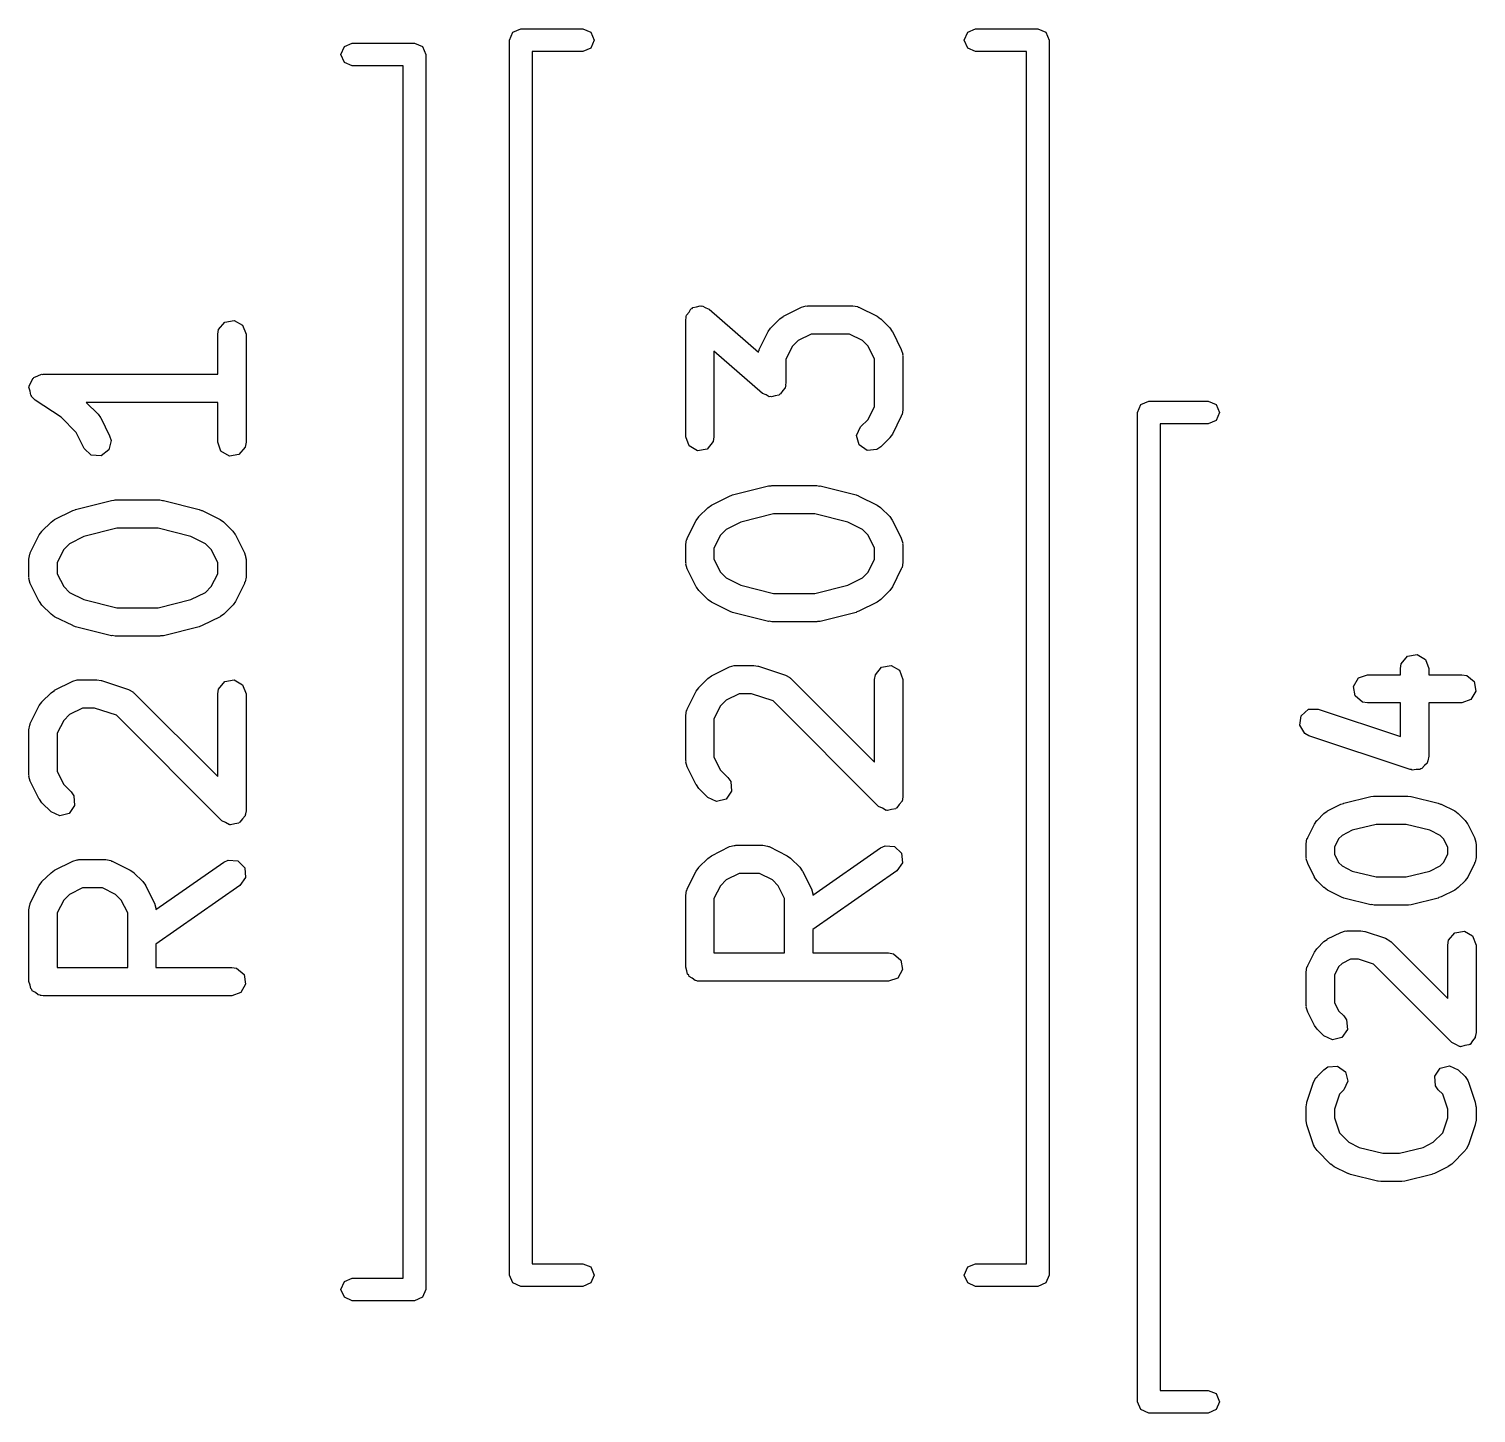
# Model space of a CAD drawing. Extents: x 102 to 173.9, y -124.5 to -76.3.
# Drawn here: x 110.58 to 118.25, y -104 to -96.67 of the extents above; entities that cross this region are included whole.
import ezdxf

# ---------------------------------------------------------------- set-up
doc = ezdxf.new("R2010")
doc.units = 0
doc.layers.add('BLACK', color=7, linetype='CONTINUOUS')

msp = doc.modelspace()

# ---------------------------------------------------------------- linework, layer by layer
at = {"layer": 'BLACK', "linetype": 'CONTINUOUS'}
for p, q in [((113.124, -96.7298), (113.142, -96.6874)), ((113.124, -103.27), (113.124, -96.7298)), ((113.142, -96.6874), (113.184, -96.6698)), ((113.184, -96.6698), (113.514, -96.6698)), ((113.514, -96.6698), (113.556, -96.6874)), ((113.556, -96.6874), (113.574, -96.7298)), ((113.574, -96.7298), (113.556, -96.7722)), ((115.534, -96.7298), (115.552, -96.6874)), ((115.552, -96.7722), (115.534, -96.7298)), ((115.552, -96.6874), (115.594, -96.6698)), ((115.594, -96.6698), (115.924, -96.6698)), ((115.924, -96.6698), (115.966, -96.6874)), ((115.966, -96.6874), (115.984, -96.7298)), ((115.984, -96.7298), (115.984, -103.27)), ((112.232, -96.806), (112.25, -96.7636)), ((112.25, -96.8484), (112.232, -96.806)), ((112.25, -96.7636), (112.292, -96.746)), ((112.292, -96.746), (112.622, -96.746)), ((112.622, -96.746), (112.664, -96.7636)), ((112.664, -96.7636), (112.682, -96.806)), ((112.682, -96.806), (112.682, -103.346)), ((113.514, -96.7898), (113.244, -96.7898)), ((113.244, -96.7898), (113.244, -103.21)), ((113.556, -96.7722), (113.514, -96.7898)), ((115.594, -96.7898), (115.552, -96.7722)), ((115.864, -96.7898), (115.594, -96.7898)), ((115.864, -103.21), (115.864, -96.7898)), ((112.292, -96.866), (112.25, -96.8484)), ((112.562, -96.866), (112.292, -96.866)), ((112.562, -103.286), (112.562, -96.866)), ((114.058, -98.2109), (114.06, -98.1998)), ((114.06, -98.1964), (114.061, -98.1937)), ((114.06, -98.1998), (114.06, -98.1964)), ((114.061, -98.1937), (114.063, -98.1853)), ((114.063, -98.1853), (114.076, -98.1698)), ((114.076, -98.1698), (114.086, -98.1525)), ((114.086, -98.1525), (114.092, -98.1505)), ((114.092, -98.1505), (114.096, -98.146)), ((114.096, -98.146), (114.116, -98.1424)), ((114.116, -98.1424), (114.135, -98.1359)), ((114.135, -98.1359), (114.141, -98.1381)), ((114.141, -98.1381), (114.146, -98.137)), ((114.146, -98.137), (114.164, -98.1472)), ((114.164, -98.1472), (114.183, -98.1545)), ((114.183, -98.1545), (114.443, -98.382)), ((114.557, -98.2055), (114.575, -98.1926)), ((114.575, -98.1926), (114.576, -98.1914)), ((114.576, -98.1914), (114.671, -98.1438)), ((114.671, -98.1438), (114.696, -98.1364)), ((114.696, -98.1364), (114.701, -98.1374)), ((114.701, -98.1374), (114.705, -98.1359)), ((114.705, -98.1359), (114.943, -98.1359)), ((114.943, -98.1359), (114.969, -98.1404)), ((114.969, -98.1404), (114.972, -98.1433)), ((114.972, -98.1433), (114.976, -98.1438)), ((114.976, -98.1438), (115.072, -98.1914)), ((115.072, -98.1914), (115.09, -98.2048)), ((111.579, -98.2871), (111.583, -98.2615)), ((111.583, -98.2615), (111.616, -98.2222)), ((111.616, -98.2222), (111.667, -98.2132)), ((111.667, -98.2132), (111.711, -98.2389)), ((111.711, -98.2389), (111.729, -98.2871)), ((114.058, -98.83), (114.058, -98.2109)), ((114.447, -98.3678), (114.495, -98.2726)), ((114.495, -98.2726), (114.508, -98.2546)), ((114.508, -98.2546), (114.509, -98.2531)), ((114.509, -98.2531), (114.557, -98.2055)), ((115.09, -98.2048), (115.091, -98.2055)), ((115.091, -98.2055), (115.139, -98.2531)), ((115.139, -98.2531), (115.152, -98.2715)), ((115.152, -98.2715), (115.153, -98.2726)), ((115.153, -98.2726), (115.2, -98.3678)), ((111.579, -98.4978), (111.579, -98.2871)), ((111.729, -98.2871), (111.729, -98.8585)), ((114.624, -98.3506), (114.589, -98.4191)), ((114.654, -98.3202), (114.624, -98.3506)), ((114.723, -98.2859), (114.654, -98.3202)), ((114.925, -98.2859), (114.723, -98.2859)), ((114.994, -98.3202), (114.925, -98.2859)), ((115.024, -98.3506), (114.994, -98.3202)), ((115.058, -98.4191), (115.024, -98.3506)), ((114.465, -98.6007), (114.208, -98.3762)), ((114.208, -98.3762), (114.208, -98.83)), ((114.443, -98.382), (114.444, -98.3757)), ((114.444, -98.3757), (114.447, -98.3723)), ((114.447, -98.3723), (114.447, -98.3678)), ((114.589, -98.4191), (114.589, -98.5442)), ((115.058, -98.6694), (115.058, -98.4191)), ((115.2, -98.3678), (115.208, -98.3928)), ((115.208, -98.3928), (115.207, -98.3972)), ((115.207, -98.3972), (115.208, -98.4014)), ((115.208, -98.4014), (115.208, -98.6871)), ((110.605, -98.5154), (110.626, -98.5079)), ((110.626, -98.5079), (110.645, -98.4983)), ((110.645, -98.4983), (110.65, -98.4993)), ((110.65, -98.4993), (110.654, -98.4978)), ((110.654, -98.4978), (111.579, -98.4978)), ((110.579, -98.568), (110.58, -98.564)), ((110.585, -98.5889), (110.579, -98.568)), ((110.58, -98.5598), (110.591, -98.5409)), ((110.58, -98.564), (110.58, -98.5598)), ((110.591, -98.5409), (110.599, -98.521)), ((110.599, -98.521), (110.603, -98.5191)), ((110.603, -98.5191), (110.605, -98.5154)), ((114.585, -98.5699), (114.572, -98.5854)), ((114.586, -98.5614), (114.585, -98.5699)), ((114.588, -98.5588), (114.586, -98.5614)), ((114.589, -98.5442), (114.587, -98.5553)), ((114.587, -98.5553), (114.588, -98.5588)), ((110.589, -98.6103), (110.585, -98.5889)), ((110.592, -98.6131), (110.589, -98.6103)), ((110.593, -98.6172), (110.592, -98.6131)), ((110.612, -98.6352), (110.593, -98.6172)), ((110.749, -98.7263), (110.612, -98.6352)), ((111.579, -98.6478), (110.882, -98.6478)), ((110.882, -98.6478), (110.945, -98.7103)), ((111.579, -98.8585), (111.579, -98.6478)), ((114.484, -98.608), (114.465, -98.6007)), ((114.501, -98.6181), (114.484, -98.608)), ((114.507, -98.6171), (114.501, -98.6181)), ((114.513, -98.6192), (114.507, -98.6171)), ((114.532, -98.6127), (114.513, -98.6192)), ((114.552, -98.6092), (114.532, -98.6127)), ((114.556, -98.6046), (114.552, -98.6092)), ((114.561, -98.6027), (114.556, -98.6046)), ((114.572, -98.5854), (114.561, -98.6027)), ((116.451, -98.7006), (116.469, -98.6582)), ((116.469, -98.6582), (116.511, -98.6406)), ((116.511, -98.6406), (116.826, -98.6406)), ((116.826, -98.6406), (116.869, -98.6582)), ((116.869, -98.6582), (116.886, -98.7006)), ((110.83, -98.8077), (110.749, -98.7263)), ((110.945, -98.7103), (110.958, -98.7286)), ((110.958, -98.7286), (110.959, -98.7298)), ((110.959, -98.7298), (111.006, -98.825)), ((114.985, -98.7769), (115.024, -98.7379)), ((115.024, -98.7379), (115.058, -98.6694)), ((115.2, -98.7206), (115.153, -98.8159)), ((115.201, -98.7162), (115.2, -98.7206)), ((115.204, -98.7127), (115.201, -98.7162)), ((115.208, -98.6871), (115.204, -98.7127)), ((116.451, -103.941), (116.451, -98.7006)), ((116.886, -98.7006), (116.869, -98.743)), ((110.872, -98.8921), (110.83, -98.8077)), ((114.963, -98.8234), (114.985, -98.7769)), ((116.826, -98.7606), (116.571, -98.7606)), ((116.571, -98.7606), (116.571, -103.881)), ((116.869, -98.743), (116.826, -98.7606)), ((111.014, -98.85), (111.002, -98.8999)), ((111.006, -98.825), (111.014, -98.85)), ((111.596, -98.9067), (111.579, -98.8585)), ((111.724, -98.8842), (111.691, -98.9235)), ((111.729, -98.8585), (111.724, -98.8842)), ((114.076, -98.8782), (114.058, -98.83)), ((114.12, -98.9038), (114.076, -98.8782)), ((114.204, -98.8556), (114.171, -98.8949)), ((114.208, -98.83), (114.204, -98.8556)), ((114.977, -98.873), (114.963, -98.8234)), ((115.019, -98.9024), (114.977, -98.873)), ((115.091, -98.883), (115.07, -98.8979)), ((115.139, -98.8354), (115.091, -98.883)), ((115.153, -98.8159), (115.139, -98.8339)), ((115.139, -98.8339), (115.139, -98.8354)), ((110.909, -98.9273), (110.872, -98.8921)), ((110.961, -98.9304), (110.909, -98.9273)), ((111.002, -98.8999), (110.961, -98.9304)), ((111.641, -98.9324), (111.596, -98.9067)), ((111.691, -98.9235), (111.641, -98.9324)), ((114.171, -98.8949), (114.12, -98.9038)), ((115.07, -98.8979), (115.019, -98.9024)), ((114.306, -99.1381), (114.496, -99.0905)), ((114.496, -99.0905), (114.511, -99.0895)), ((114.511, -99.0895), (114.514, -99.0883)), ((114.514, -99.0883), (114.752, -99.0883)), ((114.752, -99.0883), (114.767, -99.0909)), ((114.767, -99.0909), (114.771, -99.0905)), ((114.771, -99.0905), (114.961, -99.1381)), ((110.826, -99.2143), (111.016, -99.1667)), ((111.016, -99.1667), (111.031, -99.1657)), ((111.031, -99.1657), (111.035, -99.1645)), ((111.035, -99.1645), (111.273, -99.1645)), ((111.273, -99.1645), (111.287, -99.1671)), ((111.287, -99.1671), (111.291, -99.1667)), ((111.291, -99.1667), (111.481, -99.2143)), ((114.176, -99.2055), (114.194, -99.1926)), ((114.194, -99.1926), (114.195, -99.1914)), ((114.195, -99.1914), (114.29, -99.1438)), ((114.29, -99.1438), (114.303, -99.1401)), ((114.303, -99.1401), (114.306, -99.1381)), ((114.961, -99.1381), (114.973, -99.1434)), ((114.973, -99.1434), (114.976, -99.1438)), ((114.976, -99.1438), (115.072, -99.1914)), ((115.072, -99.1914), (115.09, -99.2048)), ((110.696, -99.2817), (110.714, -99.2688)), ((110.714, -99.2688), (110.715, -99.2676)), ((110.715, -99.2676), (110.811, -99.22)), ((110.811, -99.22), (110.823, -99.2163)), ((110.823, -99.2163), (110.826, -99.2143)), ((111.481, -99.2143), (111.493, -99.2196)), ((111.493, -99.2196), (111.497, -99.22)), ((111.497, -99.22), (111.592, -99.2676)), ((111.592, -99.2676), (111.61, -99.281)), ((114.066, -99.3678), (114.114, -99.2726)), ((114.114, -99.2726), (114.127, -99.2546)), ((114.127, -99.2546), (114.128, -99.2531)), ((114.128, -99.2531), (114.176, -99.2055)), ((114.524, -99.2383), (114.35, -99.2817)), ((114.743, -99.2383), (114.524, -99.2383)), ((114.917, -99.2817), (114.743, -99.2383)), ((115.09, -99.2048), (115.091, -99.2055)), ((115.091, -99.2055), (115.139, -99.2531)), ((115.139, -99.2531), (115.152, -99.2715)), ((115.152, -99.2715), (115.153, -99.2726)), ((115.153, -99.2726), (115.2, -99.3678)), ((110.586, -99.444), (110.634, -99.3488)), ((110.634, -99.3488), (110.647, -99.3308)), ((110.647, -99.3308), (110.648, -99.3293)), ((110.648, -99.3293), (110.696, -99.2817)), ((111.044, -99.3145), (110.87, -99.3579)), ((111.263, -99.3145), (111.044, -99.3145)), ((111.437, -99.3579), (111.263, -99.3145)), ((111.61, -99.281), (111.611, -99.2817)), ((111.611, -99.2817), (111.659, -99.3293)), ((111.659, -99.3293), (111.672, -99.3477)), ((111.672, -99.3477), (111.673, -99.3488)), ((111.673, -99.3488), (111.721, -99.444)), ((114.243, -99.3506), (114.208, -99.4191)), ((114.273, -99.3202), (114.243, -99.3506)), ((114.35, -99.2817), (114.273, -99.3202)), ((114.994, -99.3202), (114.917, -99.2817)), ((115.024, -99.3506), (114.994, -99.3202)), ((115.058, -99.4191), (115.024, -99.3506)), ((110.763, -99.4268), (110.729, -99.4953)), ((110.793, -99.3964), (110.763, -99.4268)), ((110.87, -99.3579), (110.793, -99.3964)), ((111.514, -99.3964), (111.437, -99.3579)), ((111.544, -99.4268), (111.514, -99.3964)), ((111.579, -99.4953), (111.544, -99.4268)), ((114.058, -99.4014), (114.063, -99.3757)), ((114.058, -99.4966), (114.058, -99.4014)), ((114.063, -99.3757), (114.066, -99.3723)), ((114.066, -99.3723), (114.066, -99.3678)), ((114.208, -99.4191), (114.208, -99.4789)), ((115.058, -99.4789), (115.058, -99.4191)), ((115.2, -99.3678), (115.208, -99.3928)), ((115.208, -99.3928), (115.207, -99.3972)), ((115.207, -99.3972), (115.208, -99.4014)), ((115.208, -99.4014), (115.208, -99.4966)), ((110.579, -99.4776), (110.583, -99.4519)), ((110.579, -99.5728), (110.579, -99.4776)), ((110.583, -99.4519), (110.586, -99.4485)), ((110.586, -99.4485), (110.586, -99.444)), ((110.729, -99.4953), (110.729, -99.5551)), ((111.579, -99.5551), (111.579, -99.4953)), ((111.721, -99.444), (111.728, -99.469)), ((111.728, -99.469), (111.727, -99.4734)), ((111.727, -99.4734), (111.729, -99.4776)), ((111.729, -99.4776), (111.729, -99.5728)), ((114.06, -99.5008), (114.058, -99.4966)), ((114.059, -99.5052), (114.06, -99.5008)), ((114.208, -99.4789), (114.243, -99.5474)), ((115.024, -99.5474), (115.058, -99.4789)), ((115.208, -99.4966), (115.204, -99.5223)), ((110.58, -99.577), (110.579, -99.5728)), ((110.579, -99.5814), (110.58, -99.577)), ((110.729, -99.5551), (110.763, -99.6236)), ((111.544, -99.6236), (111.579, -99.5551)), ((111.729, -99.5728), (111.724, -99.5985)), ((114.066, -99.5302), (114.059, -99.5052)), ((114.114, -99.6254), (114.066, -99.5302)), ((114.243, -99.5474), (114.273, -99.5778)), ((114.273, -99.5778), (114.35, -99.6163)), ((114.917, -99.6163), (114.994, -99.5778)), ((114.994, -99.5778), (115.024, -99.5474)), ((115.2, -99.5302), (115.153, -99.6254)), ((115.201, -99.5257), (115.2, -99.5302)), ((115.204, -99.5223), (115.201, -99.5257)), ((110.586, -99.6064), (110.579, -99.5814)), ((110.634, -99.7016), (110.586, -99.6064)), ((110.763, -99.6236), (110.793, -99.654)), ((110.793, -99.654), (110.87, -99.6925)), ((111.437, -99.6925), (111.514, -99.654)), ((111.514, -99.654), (111.544, -99.6236)), ((111.721, -99.6064), (111.673, -99.7016)), ((111.724, -99.5985), (111.721, -99.6019)), ((111.721, -99.6019), (111.721, -99.6064)), ((114.115, -99.6265), (114.114, -99.6254)), ((114.128, -99.6449), (114.115, -99.6265)), ((114.176, -99.6925), (114.128, -99.6449)), ((114.35, -99.6163), (114.524, -99.6597)), ((114.743, -99.6597), (114.917, -99.6163)), ((115.139, -99.6449), (115.091, -99.6925)), ((115.153, -99.6254), (115.139, -99.6434)), ((115.139, -99.6434), (115.139, -99.6449)), ((110.635, -99.7027), (110.634, -99.7016)), ((110.648, -99.7211), (110.635, -99.7027)), ((110.696, -99.7687), (110.648, -99.7211)), ((110.87, -99.6925), (111.044, -99.7359)), ((111.263, -99.7359), (111.437, -99.6925)), ((111.659, -99.7211), (111.611, -99.7687)), ((111.66, -99.7196), (111.659, -99.7211)), ((111.673, -99.7016), (111.66, -99.7196)), ((114.177, -99.6932), (114.176, -99.6925)), ((114.195, -99.7066), (114.177, -99.6932)), ((114.29, -99.7542), (114.195, -99.7066)), ((114.524, -99.6597), (114.743, -99.6597)), ((115.072, -99.7066), (114.976, -99.7542)), ((115.073, -99.7054), (115.072, -99.7066)), ((115.091, -99.6925), (115.073, -99.7054)), ((110.697, -99.7694), (110.696, -99.7687)), ((110.715, -99.7828), (110.697, -99.7694)), ((110.811, -99.8304), (110.715, -99.7828)), ((111.044, -99.7359), (111.263, -99.7359)), ((111.592, -99.7828), (111.497, -99.8304)), ((111.593, -99.7816), (111.592, -99.7828)), ((111.611, -99.7687), (111.593, -99.7816)), ((114.294, -99.7546), (114.29, -99.7542)), ((114.306, -99.7599), (114.294, -99.7546)), ((114.496, -99.8075), (114.306, -99.7599)), ((114.5, -99.8071), (114.496, -99.8075)), ((114.514, -99.8097), (114.5, -99.8071)), ((114.752, -99.8097), (114.514, -99.8097)), ((114.756, -99.8085), (114.752, -99.8097)), ((114.771, -99.8075), (114.756, -99.8085)), ((114.961, -99.7599), (114.771, -99.8075)), ((114.964, -99.7579), (114.961, -99.7599)), ((114.976, -99.7542), (114.964, -99.7579)), ((110.814, -99.8308), (110.811, -99.8304)), ((110.826, -99.8361), (110.814, -99.8308)), ((111.016, -99.8837), (110.826, -99.8361)), ((111.02, -99.8833), (111.016, -99.8837)), ((111.035, -99.8859), (111.02, -99.8833)), ((111.273, -99.8859), (111.035, -99.8859)), ((111.276, -99.8847), (111.273, -99.8859)), ((111.291, -99.8837), (111.276, -99.8847)), ((111.481, -99.8361), (111.291, -99.8837)), ((111.484, -99.8341), (111.481, -99.8361)), ((111.497, -99.8304), (111.484, -99.8341)), ((114.29, -100.049), (114.315, -100.041)), ((114.315, -100.041), (114.32, -100.042)), ((114.32, -100.042), (114.324, -100.041)), ((114.324, -100.041), (114.419, -100.041)), ((114.419, -100.041), (114.441, -100.045)), ((117.845, -100.058), (117.849, -100.032)), ((117.849, -100.032), (117.882, -99.9926)), ((117.882, -99.9926), (117.933, -99.9837)), ((117.933, -99.9837), (117.977, -100.009)), ((117.977, -100.009), (117.995, -100.058)), ((110.811, -100.125), (110.835, -100.117)), ((110.835, -100.117), (110.84, -100.118)), ((110.84, -100.118), (110.844, -100.117)), ((110.844, -100.117), (110.939, -100.117)), ((110.939, -100.117), (110.961, -100.121)), ((114.128, -100.158), (114.176, -100.11)), ((114.176, -100.11), (114.194, -100.097)), ((114.194, -100.097), (114.195, -100.096)), ((114.195, -100.096), (114.29, -100.049)), ((114.441, -100.045), (114.443, -100.045)), ((114.443, -100.045), (114.586, -100.092)), ((114.586, -100.092), (114.609, -100.105)), ((114.609, -100.105), (114.611, -100.108)), ((114.611, -100.108), (114.615, -100.11)), ((114.615, -100.11), (115.058, -100.554)), ((115.058, -100.116), (115.063, -100.09)), ((115.058, -100.554), (115.058, -100.116)), ((115.063, -100.09), (115.096, -100.051)), ((115.096, -100.051), (115.146, -100.042)), ((115.146, -100.042), (115.191, -100.067)), ((115.191, -100.067), (115.208, -100.116)), ((115.208, -100.116), (115.208, -100.735)), ((117.596, -100.152), (117.622, -100.107)), ((117.622, -100.107), (117.67, -100.09)), ((117.67, -100.09), (117.845, -100.09)), ((117.845, -100.09), (117.845, -100.058)), ((117.995, -100.058), (117.995, -100.09)), ((117.995, -100.09), (118.17, -100.09)), ((118.17, -100.09), (118.196, -100.094)), ((118.196, -100.094), (118.235, -100.127)), ((110.648, -100.234), (110.696, -100.186)), ((110.696, -100.186), (110.714, -100.174)), ((110.714, -100.174), (110.715, -100.172)), ((110.715, -100.172), (110.811, -100.125)), ((110.961, -100.121), (110.963, -100.121)), ((110.963, -100.121), (111.106, -100.168)), ((111.106, -100.168), (111.129, -100.181)), ((111.129, -100.181), (111.131, -100.185)), ((111.131, -100.185), (111.135, -100.186)), ((111.135, -100.186), (111.579, -100.63)), ((111.579, -100.192), (111.583, -100.166)), ((111.579, -100.63), (111.579, -100.192)), ((111.583, -100.166), (111.616, -100.127)), ((111.616, -100.127), (111.667, -100.118)), ((111.667, -100.118), (111.711, -100.144)), ((111.711, -100.144), (111.729, -100.192)), ((111.729, -100.192), (111.729, -100.811)), ((114.066, -100.273), (114.114, -100.177)), ((114.114, -100.177), (114.127, -100.159)), ((114.127, -100.159), (114.128, -100.158)), ((114.342, -100.191), (114.273, -100.225)), ((114.407, -100.191), (114.342, -100.191)), ((114.521, -100.229), (114.407, -100.191)), ((117.605, -100.202), (117.596, -100.152)), ((118.244, -100.178), (118.218, -100.222)), ((118.235, -100.127), (118.244, -100.178)), ((110.586, -100.349), (110.634, -100.254)), ((110.634, -100.254), (110.647, -100.236)), ((110.647, -100.236), (110.648, -100.234)), ((110.862, -100.267), (110.793, -100.301)), ((110.927, -100.267), (110.862, -100.267)), ((111.042, -100.305), (110.927, -100.267)), ((114.243, -100.255), (114.208, -100.324)), ((114.273, -100.225), (114.243, -100.255)), ((115.08, -100.788), (114.521, -100.229)), ((117.644, -100.235), (117.605, -100.202)), ((117.67, -100.24), (117.644, -100.235)), ((117.845, -100.24), (117.67, -100.24)), ((117.845, -100.418), (117.845, -100.24)), ((118.17, -100.24), (117.995, -100.24)), ((117.995, -100.24), (117.995, -100.522)), ((118.218, -100.222), (118.17, -100.24)), ((110.763, -100.332), (110.729, -100.4)), ((110.793, -100.301), (110.763, -100.332)), ((111.601, -100.864), (111.042, -100.305)), ((114.058, -100.306), (114.063, -100.28)), ((114.058, -100.544), (114.058, -100.306)), ((114.063, -100.28), (114.066, -100.277)), ((114.066, -100.277), (114.066, -100.273)), ((114.208, -100.324), (114.208, -100.527)), ((117.311, -100.358), (117.318, -100.308)), ((117.318, -100.308), (117.357, -100.273)), ((117.357, -100.273), (117.408, -100.272)), ((117.408, -100.272), (117.845, -100.418)), ((110.579, -100.382), (110.583, -100.357)), ((110.579, -100.62), (110.579, -100.382)), ((110.583, -100.357), (110.586, -100.353)), ((110.586, -100.353), (110.586, -100.349)), ((110.729, -100.4), (110.729, -100.603)), ((117.338, -100.402), (117.311, -100.358)), ((117.36, -100.414), (117.338, -100.402)), ((117.896, -100.593), (117.36, -100.414)), ((114.06, -100.548), (114.058, -100.544)), ((114.059, -100.553), (114.06, -100.548)), ((114.066, -100.578), (114.059, -100.553)), ((114.208, -100.527), (114.243, -100.595)), ((117.971, -100.571), (117.957, -100.587)), ((117.986, -100.558), (117.971, -100.571)), ((117.987, -100.552), (117.986, -100.558)), ((117.99, -100.547), (117.987, -100.552)), ((117.995, -100.522), (117.99, -100.547)), ((110.58, -100.625), (110.579, -100.62)), ((110.579, -100.629), (110.58, -100.625)), ((110.586, -100.654), (110.579, -100.629)), ((110.634, -100.749), (110.586, -100.654)), ((110.729, -100.603), (110.763, -100.671)), ((114.114, -100.673), (114.066, -100.578)), ((114.243, -100.595), (114.282, -100.634)), ((114.282, -100.634), (114.297, -100.655)), ((117.902, -100.593), (117.896, -100.593)), ((117.907, -100.596), (117.902, -100.593)), ((117.927, -100.592), (117.907, -100.596)), ((117.947, -100.592), (117.927, -100.592)), ((117.952, -100.588), (117.947, -100.592)), ((117.957, -100.587), (117.952, -100.588)), ((110.763, -100.671), (110.802, -100.71)), ((110.802, -100.71), (110.817, -100.732)), ((114.115, -100.674), (114.114, -100.673)), ((114.128, -100.693), (114.115, -100.674)), ((114.176, -100.74), (114.128, -100.693)), ((114.301, -100.707), (114.272, -100.749)), ((114.297, -100.655), (114.301, -100.707)), ((110.635, -100.75), (110.634, -100.749)), ((110.648, -100.769), (110.635, -100.75)), ((110.696, -100.816), (110.648, -100.769)), ((110.821, -100.783), (110.792, -100.825)), ((110.817, -100.732), (110.821, -100.783)), ((114.222, -100.762), (114.176, -100.74)), ((114.272, -100.749), (114.222, -100.762)), ((115.101, -100.797), (115.08, -100.788)), ((115.12, -100.809), (115.101, -100.797)), ((115.149, -100.804), (115.127, -100.809)), ((115.171, -100.8), (115.149, -100.804)), ((115.173, -100.797), (115.171, -100.8)), ((115.176, -100.796), (115.173, -100.797)), ((115.189, -100.778), (115.176, -100.796)), ((115.204, -100.76), (115.189, -100.778)), ((115.205, -100.756), (115.204, -100.76)), ((115.206, -100.754), (115.205, -100.756)), ((115.208, -100.735), (115.206, -100.751)), ((115.206, -100.751), (115.206, -100.754)), ((117.458, -100.812), (117.529, -100.776)), ((117.529, -100.776), (117.542, -100.772)), ((117.542, -100.772), (117.545, -100.77)), ((117.545, -100.77), (117.687, -100.735)), ((117.687, -100.735), (117.702, -100.734)), ((117.702, -100.734), (117.706, -100.733)), ((117.706, -100.733), (117.884, -100.733)), ((117.884, -100.733), (117.899, -100.735)), ((117.899, -100.735), (117.902, -100.735)), ((117.902, -100.735), (118.045, -100.77)), ((118.045, -100.77), (118.057, -100.776)), ((118.057, -100.776), (118.061, -100.776)), ((118.061, -100.776), (118.132, -100.812)), ((110.742, -100.838), (110.696, -100.816)), ((110.792, -100.825), (110.742, -100.838)), ((111.621, -100.873), (111.601, -100.864)), ((111.641, -100.885), (111.621, -100.873)), ((111.644, -100.884), (111.641, -100.885)), ((111.647, -100.886), (111.644, -100.884)), ((111.669, -100.88), (111.647, -100.886)), ((111.691, -100.876), (111.669, -100.88)), ((111.693, -100.873), (111.691, -100.876)), ((111.697, -100.872), (111.693, -100.873)), ((111.71, -100.854), (111.697, -100.872)), ((111.724, -100.837), (111.71, -100.854)), ((111.725, -100.832), (111.724, -100.837)), ((111.726, -100.83), (111.725, -100.832)), ((111.729, -100.811), (111.726, -100.827)), ((111.726, -100.827), (111.726, -100.83)), ((115.124, -100.808), (115.12, -100.809)), ((115.127, -100.809), (115.124, -100.808)), ((117.353, -100.953), (117.389, -100.881)), ((117.389, -100.881), (117.402, -100.863)), ((117.402, -100.863), (117.403, -100.862)), ((117.403, -100.862), (117.438, -100.826)), ((117.438, -100.826), (117.457, -100.813)), ((117.457, -100.813), (117.458, -100.812)), ((117.715, -100.883), (117.589, -100.914)), ((117.875, -100.883), (117.715, -100.883)), ((118.001, -100.914), (117.875, -100.883)), ((118.132, -100.812), (118.15, -100.825)), ((118.15, -100.825), (118.151, -100.826)), ((118.151, -100.826), (118.187, -100.862)), ((118.187, -100.862), (118.2, -100.88)), ((118.2, -100.88), (118.201, -100.881)), ((118.201, -100.881), (118.237, -100.953)), ((117.345, -100.986), (117.349, -100.96)), ((117.349, -100.96), (117.352, -100.957)), ((117.352, -100.957), (117.353, -100.953)), ((117.517, -100.959), (117.495, -101.004)), ((117.536, -100.941), (117.517, -100.959)), ((117.589, -100.914), (117.536, -100.941)), ((118.054, -100.941), (118.001, -100.914)), ((118.073, -100.959), (118.054, -100.941)), ((118.095, -101.004), (118.073, -100.959)), ((118.237, -100.953), (118.244, -100.978)), ((114.195, -101.049), (114.29, -101.001)), ((114.29, -101.001), (114.315, -100.994)), ((114.315, -100.994), (114.32, -100.995)), ((114.32, -100.995), (114.324, -100.993)), ((114.324, -100.993), (114.467, -100.993)), ((114.467, -100.993), (114.492, -100.998)), ((114.492, -100.998), (114.496, -101)), ((114.496, -101), (114.5, -101.001)), ((114.5, -101.001), (114.595, -101.049)), ((114.732, -101.258), (115.09, -101.007)), ((115.09, -101.007), (115.114, -100.996)), ((115.114, -100.996), (115.165, -101)), ((115.165, -101), (115.201, -101.036)), ((115.201, -101.036), (115.206, -101.087)), ((117.345, -101.058), (117.345, -100.986)), ((117.495, -101.004), (117.495, -101.04)), ((118.095, -101.04), (118.095, -101.004)), ((118.244, -100.978), (118.243, -100.982)), ((118.243, -100.982), (118.245, -100.986)), ((118.245, -100.986), (118.245, -101.058)), ((110.715, -101.125), (110.811, -101.077)), ((110.811, -101.077), (110.835, -101.07)), ((110.835, -101.07), (110.84, -101.071)), ((110.84, -101.071), (110.844, -101.069)), ((110.844, -101.069), (110.987, -101.069)), ((110.987, -101.069), (111.013, -101.074)), ((111.013, -101.074), (111.016, -101.077)), ((111.016, -101.077), (111.02, -101.077)), ((111.02, -101.077), (111.116, -101.125)), ((111.252, -101.334), (111.611, -101.083)), ((111.611, -101.083), (111.634, -101.072)), ((111.634, -101.072), (111.685, -101.076)), ((111.685, -101.076), (111.722, -101.113)), ((111.722, -101.113), (111.726, -101.164)), ((114.114, -101.13), (114.127, -101.112)), ((114.127, -101.112), (114.128, -101.11)), ((114.128, -101.11), (114.176, -101.063)), ((114.176, -101.063), (114.194, -101.05)), ((114.194, -101.05), (114.195, -101.049)), ((114.595, -101.049), (114.614, -101.062)), ((114.614, -101.062), (114.615, -101.063)), ((114.615, -101.063), (114.663, -101.11)), ((114.663, -101.11), (114.675, -101.129)), ((115.206, -101.087), (115.176, -101.129)), ((117.346, -101.062), (117.345, -101.058)), ((117.345, -101.066), (117.346, -101.062)), ((117.353, -101.091), (117.345, -101.066)), ((117.389, -101.162), (117.353, -101.091)), ((117.495, -101.04), (117.517, -101.085)), ((117.517, -101.085), (117.536, -101.103)), ((117.536, -101.103), (117.589, -101.13)), ((118.001, -101.13), (118.054, -101.103)), ((118.054, -101.103), (118.073, -101.085)), ((118.073, -101.085), (118.095, -101.04)), ((118.237, -101.091), (118.201, -101.162)), ((118.24, -101.083), (118.237, -101.087)), ((118.237, -101.087), (118.237, -101.091)), ((118.245, -101.058), (118.24, -101.083)), ((110.634, -101.206), (110.647, -101.188)), ((110.647, -101.188), (110.648, -101.186)), ((110.648, -101.186), (110.696, -101.139)), ((110.696, -101.139), (110.714, -101.126)), ((110.714, -101.126), (110.715, -101.125)), ((111.116, -101.125), (111.134, -101.138)), ((111.134, -101.138), (111.135, -101.139)), ((111.135, -101.139), (111.183, -101.186)), ((111.183, -101.186), (111.196, -101.205)), ((111.726, -101.164), (111.697, -101.206)), ((114.066, -101.225), (114.114, -101.13)), ((114.273, -101.177), (114.243, -101.208)), ((114.342, -101.143), (114.273, -101.177)), ((114.449, -101.143), (114.342, -101.143)), ((114.518, -101.177), (114.449, -101.143)), ((114.548, -101.208), (114.518, -101.177)), ((114.675, -101.129), (114.677, -101.13)), ((114.677, -101.13), (114.724, -101.225)), ((115.176, -101.129), (114.732, -101.44)), ((117.39, -101.164), (117.389, -101.162)), ((117.403, -101.182), (117.39, -101.164)), ((117.438, -101.218), (117.403, -101.182)), ((117.589, -101.13), (117.715, -101.161)), ((117.715, -101.161), (117.875, -101.161)), ((117.875, -101.161), (118.001, -101.13)), ((118.187, -101.182), (118.151, -101.218)), ((118.188, -101.18), (118.187, -101.182)), ((118.201, -101.162), (118.188, -101.18)), ((110.586, -101.301), (110.634, -101.206)), ((110.793, -101.254), (110.763, -101.284)), ((110.862, -101.219), (110.793, -101.254)), ((110.969, -101.219), (110.862, -101.219)), ((111.038, -101.254), (110.969, -101.219)), ((111.068, -101.284), (111.038, -101.254)), ((111.196, -101.205), (111.197, -101.206)), ((111.197, -101.206), (111.244, -101.301)), ((111.697, -101.206), (111.252, -101.517)), ((114.058, -101.259), (114.063, -101.233)), ((114.058, -101.639), (114.058, -101.259)), ((114.063, -101.233), (114.066, -101.229)), ((114.066, -101.229), (114.066, -101.225)), ((114.243, -101.208), (114.208, -101.276)), ((114.582, -101.276), (114.548, -101.208)), ((114.724, -101.225), (114.732, -101.25)), ((114.732, -101.25), (114.731, -101.254)), ((114.731, -101.254), (114.732, -101.258)), ((117.44, -101.218), (117.438, -101.218)), ((117.458, -101.232), (117.44, -101.218)), ((117.529, -101.267), (117.458, -101.232)), ((117.533, -101.268), (117.529, -101.267)), ((118.061, -101.267), (118.048, -101.271)), ((118.132, -101.232), (118.061, -101.267)), ((118.133, -101.231), (118.132, -101.232)), ((118.151, -101.218), (118.133, -101.231)), ((110.579, -101.335), (110.583, -101.309)), ((110.579, -101.716), (110.579, -101.335)), ((110.583, -101.309), (110.586, -101.306)), ((110.586, -101.306), (110.586, -101.301)), ((110.763, -101.284), (110.729, -101.352)), ((111.102, -101.352), (111.068, -101.284)), ((111.244, -101.301), (111.252, -101.326)), ((111.252, -101.326), (111.251, -101.331)), ((111.251, -101.331), (111.252, -101.334)), ((114.208, -101.276), (114.208, -101.564)), ((114.582, -101.564), (114.582, -101.276)), ((117.545, -101.273), (117.533, -101.268)), ((117.687, -101.309), (117.545, -101.273)), ((117.691, -101.308), (117.687, -101.309)), ((117.706, -101.311), (117.691, -101.308)), ((117.884, -101.311), (117.706, -101.311)), ((117.887, -101.31), (117.884, -101.311)), ((117.902, -101.309), (117.887, -101.31)), ((118.045, -101.273), (117.902, -101.309)), ((118.048, -101.271), (118.045, -101.273)), ((110.729, -101.352), (110.729, -101.641)), ((111.102, -101.641), (111.102, -101.352)), ((114.732, -101.44), (114.732, -101.564)), ((117.438, -101.504), (117.457, -101.492)), ((117.457, -101.492), (117.458, -101.49)), ((117.458, -101.49), (117.529, -101.455)), ((117.529, -101.455), (117.554, -101.447)), ((117.554, -101.447), (117.559, -101.448)), ((117.559, -101.448), (117.563, -101.447)), ((117.563, -101.447), (117.634, -101.447)), ((117.634, -101.447), (117.656, -101.451)), ((117.656, -101.451), (117.658, -101.451)), ((117.658, -101.451), (117.765, -101.486)), ((117.765, -101.486), (117.788, -101.499)), ((118.095, -101.522), (118.099, -101.496)), ((118.099, -101.496), (118.132, -101.457)), ((118.132, -101.457), (118.183, -101.448)), ((118.183, -101.448), (118.227, -101.474)), ((118.227, -101.474), (118.245, -101.522)), ((111.252, -101.517), (111.252, -101.641)), ((114.208, -101.564), (114.582, -101.564)), ((114.732, -101.564), (115.133, -101.564)), ((115.133, -101.564), (115.159, -101.569)), ((115.159, -101.569), (115.198, -101.602)), ((117.353, -101.631), (117.389, -101.56)), ((117.389, -101.56), (117.402, -101.542)), ((117.402, -101.542), (117.403, -101.54)), ((117.403, -101.54), (117.438, -101.504)), ((117.788, -101.499), (117.79, -101.503)), ((117.79, -101.503), (117.794, -101.504)), ((117.794, -101.504), (118.095, -101.805)), ((118.095, -101.805), (118.095, -101.522)), ((118.245, -101.522), (118.245, -101.986)), ((110.729, -101.641), (111.102, -101.641)), ((111.252, -101.641), (111.654, -101.641)), ((111.654, -101.641), (111.679, -101.645)), ((111.679, -101.645), (111.719, -101.678)), ((114.065, -101.658), (114.058, -101.639)), ((115.198, -101.602), (115.207, -101.652)), ((117.345, -101.665), (117.349, -101.639)), ((117.349, -101.639), (117.352, -101.636)), ((117.352, -101.636), (117.353, -101.631)), ((117.517, -101.638), (117.495, -101.682)), ((117.536, -101.619), (117.517, -101.638)), ((117.58, -101.597), (117.536, -101.619)), ((117.622, -101.597), (117.58, -101.597)), ((117.701, -101.623), (117.622, -101.597)), ((118.117, -102.039), (117.701, -101.623)), ((110.585, -101.734), (110.579, -101.716)), ((111.719, -101.678), (111.727, -101.729)), ((114.068, -101.677), (114.065, -101.658)), ((114.074, -101.681), (114.068, -101.677)), ((114.076, -101.688), (114.074, -101.681)), ((114.093, -101.697), (114.076, -101.688)), ((114.108, -101.71), (114.093, -101.697)), ((114.117, -101.712), (114.108, -101.71)), ((114.12, -101.713), (114.117, -101.712)), ((114.124, -101.713), (114.12, -101.713)), ((114.133, -101.714), (114.124, -101.713)), ((115.133, -101.714), (114.133, -101.714)), ((115.182, -101.697), (115.133, -101.714)), ((115.207, -101.652), (115.182, -101.697)), ((117.345, -101.843), (117.345, -101.665)), ((117.495, -101.682), (117.495, -101.826)), ((110.589, -101.753), (110.585, -101.734)), ((110.594, -101.758), (110.589, -101.753)), ((110.596, -101.764), (110.594, -101.758)), ((110.613, -101.774), (110.596, -101.764)), ((110.628, -101.786), (110.613, -101.774)), ((110.638, -101.788), (110.628, -101.786)), ((110.641, -101.79), (110.638, -101.788)), ((110.644, -101.789), (110.641, -101.79)), ((110.654, -101.791), (110.644, -101.789)), ((111.654, -101.791), (110.654, -101.791)), ((111.702, -101.773), (111.654, -101.791)), ((111.727, -101.729), (111.702, -101.773)), ((117.346, -101.847), (117.345, -101.843)), ((117.345, -101.852), (117.346, -101.847)), ((117.353, -101.877), (117.345, -101.852)), ((117.389, -101.948), (117.353, -101.877)), ((117.495, -101.826), (117.517, -101.87)), ((117.517, -101.87), (117.544, -101.897)), ((117.39, -101.949), (117.389, -101.948)), ((117.403, -101.968), (117.39, -101.949)), ((117.544, -101.897), (117.559, -101.919)), ((117.559, -101.919), (117.564, -101.97)), ((117.438, -102.003), (117.403, -101.968)), ((117.485, -102.025), (117.438, -102.003)), ((117.534, -102.012), (117.485, -102.025)), ((117.564, -101.97), (117.534, -102.012)), ((118.226, -102.029), (118.213, -102.048)), ((118.24, -102.012), (118.226, -102.029)), ((118.241, -102.007), (118.24, -102.012)), ((118.242, -102.005), (118.241, -102.007)), ((118.245, -101.986), (118.242, -102.002)), ((118.242, -102.002), (118.242, -102.005)), ((118.137, -102.049), (118.117, -102.039)), ((118.157, -102.06), (118.137, -102.049)), ((118.16, -102.059), (118.157, -102.06)), ((118.163, -102.061), (118.16, -102.059)), ((118.185, -102.055), (118.163, -102.061)), ((118.207, -102.051), (118.185, -102.055)), ((118.21, -102.048), (118.207, -102.051)), ((118.213, -102.048), (118.21, -102.048)), ((117.403, -102.219), (117.438, -102.183)), ((117.438, -102.183), (117.46, -102.168)), ((117.46, -102.168), (117.511, -102.164)), ((117.511, -102.164), (117.553, -102.193)), ((118.026, -102.217), (118.055, -102.175)), ((118.055, -102.175), (118.105, -102.161)), ((118.105, -102.161), (118.151, -102.183)), ((118.151, -102.183), (118.187, -102.219)), ((117.349, -102.355), (117.384, -102.248)), ((117.384, -102.248), (117.397, -102.225)), ((117.397, -102.225), (117.401, -102.223)), ((117.401, -102.223), (117.403, -102.219)), ((117.566, -102.243), (117.544, -102.289)), ((117.553, -102.193), (117.566, -102.243)), ((118.03, -102.268), (118.026, -102.217)), ((118.187, -102.219), (118.202, -102.24)), ((118.202, -102.24), (118.203, -102.245)), ((118.203, -102.245), (118.205, -102.248)), ((118.205, -102.248), (118.241, -102.355)), ((117.521, -102.312), (117.495, -102.391)), ((117.544, -102.289), (117.521, -102.312)), ((118.045, -102.289), (118.03, -102.268)), ((118.069, -102.312), (118.045, -102.289)), ((118.095, -102.391), (118.069, -102.312)), ((117.345, -102.379), (117.349, -102.357)), ((117.345, -102.45), (117.345, -102.379)), ((117.349, -102.357), (117.349, -102.355)), ((117.495, -102.391), (117.495, -102.438)), ((118.095, -102.438), (118.095, -102.391)), ((118.241, -102.355), (118.244, -102.377)), ((118.244, -102.377), (118.245, -102.379)), ((118.245, -102.379), (118.245, -102.45)), ((117.345, -102.452), (117.345, -102.45)), ((117.349, -102.474), (117.345, -102.452)), ((117.384, -102.581), (117.349, -102.474)), ((117.495, -102.438), (117.521, -102.517)), ((118.069, -102.517), (118.095, -102.438)), ((118.241, -102.474), (118.205, -102.581)), ((118.245, -102.45), (118.241, -102.472)), ((118.241, -102.472), (118.241, -102.474)), ((117.521, -102.517), (117.571, -102.567)), ((117.571, -102.567), (117.625, -102.594)), ((117.965, -102.594), (118.018, -102.567)), ((118.018, -102.567), (118.069, -102.517)), ((117.387, -102.585), (117.384, -102.581)), ((117.388, -102.589), (117.387, -102.585)), ((117.403, -102.611), (117.388, -102.589)), ((117.474, -102.682), (117.403, -102.611)), ((117.625, -102.594), (117.751, -102.625)), ((117.751, -102.625), (117.839, -102.625)), ((117.839, -102.625), (117.965, -102.594)), ((118.187, -102.611), (118.116, -102.682)), ((118.189, -102.606), (118.187, -102.611)), ((118.193, -102.604), (118.189, -102.606)), ((118.205, -102.581), (118.193, -102.604)), ((117.475, -102.683), (117.474, -102.682)), ((117.493, -102.696), (117.475, -102.683)), ((117.565, -102.732), (117.493, -102.696)), ((118.096, -102.696), (118.025, -102.732)), ((118.097, -102.695), (118.096, -102.696)), ((118.116, -102.682), (118.097, -102.695)), ((117.568, -102.732), (117.565, -102.732)), ((117.58, -102.737), (117.568, -102.732)), ((117.723, -102.773), (117.58, -102.737)), ((117.727, -102.773), (117.723, -102.773)), ((117.741, -102.775), (117.727, -102.773)), ((117.848, -102.775), (117.741, -102.775)), ((117.852, -102.774), (117.848, -102.775)), ((117.867, -102.773), (117.852, -102.774)), ((118.01, -102.737), (117.867, -102.773)), ((118.012, -102.735), (118.01, -102.737)), ((118.025, -102.732), (118.012, -102.735)), ((113.244, -103.21), (113.514, -103.21)), ((113.514, -103.21), (113.556, -103.227)), ((113.556, -103.227), (113.574, -103.27)), ((115.534, -103.27), (115.552, -103.227)), ((115.552, -103.227), (115.594, -103.21)), ((115.594, -103.21), (115.864, -103.21)), ((112.232, -103.346), (112.25, -103.304)), ((112.25, -103.304), (112.292, -103.286)), ((112.292, -103.286), (112.562, -103.286)), ((113.142, -103.312), (113.124, -103.27)), ((113.184, -103.33), (113.142, -103.312)), ((113.514, -103.33), (113.184, -103.33)), ((113.556, -103.312), (113.514, -103.33)), ((113.574, -103.27), (113.556, -103.312)), ((115.552, -103.312), (115.534, -103.27)), ((115.594, -103.33), (115.552, -103.312)), ((115.924, -103.33), (115.594, -103.33)), ((115.966, -103.312), (115.924, -103.33)), ((115.984, -103.27), (115.966, -103.312)), ((112.25, -103.388), (112.232, -103.346)), ((112.292, -103.406), (112.25, -103.388)), ((112.622, -103.406), (112.292, -103.406)), ((112.664, -103.388), (112.622, -103.406)), ((112.682, -103.346), (112.664, -103.388)), ((116.469, -103.983), (116.451, -103.941)), ((116.571, -103.881), (116.826, -103.881)), ((116.826, -103.881), (116.869, -103.898)), ((116.869, -103.898), (116.886, -103.941)), ((116.886, -103.941), (116.869, -103.983)), ((116.511, -104.001), (116.469, -103.983)), ((116.826, -104.001), (116.511, -104.001)), ((116.869, -103.983), (116.826, -104.001))]:
    msp.add_line(p, q, dxfattribs=at)

doc.saveas('drawing.dxf')
